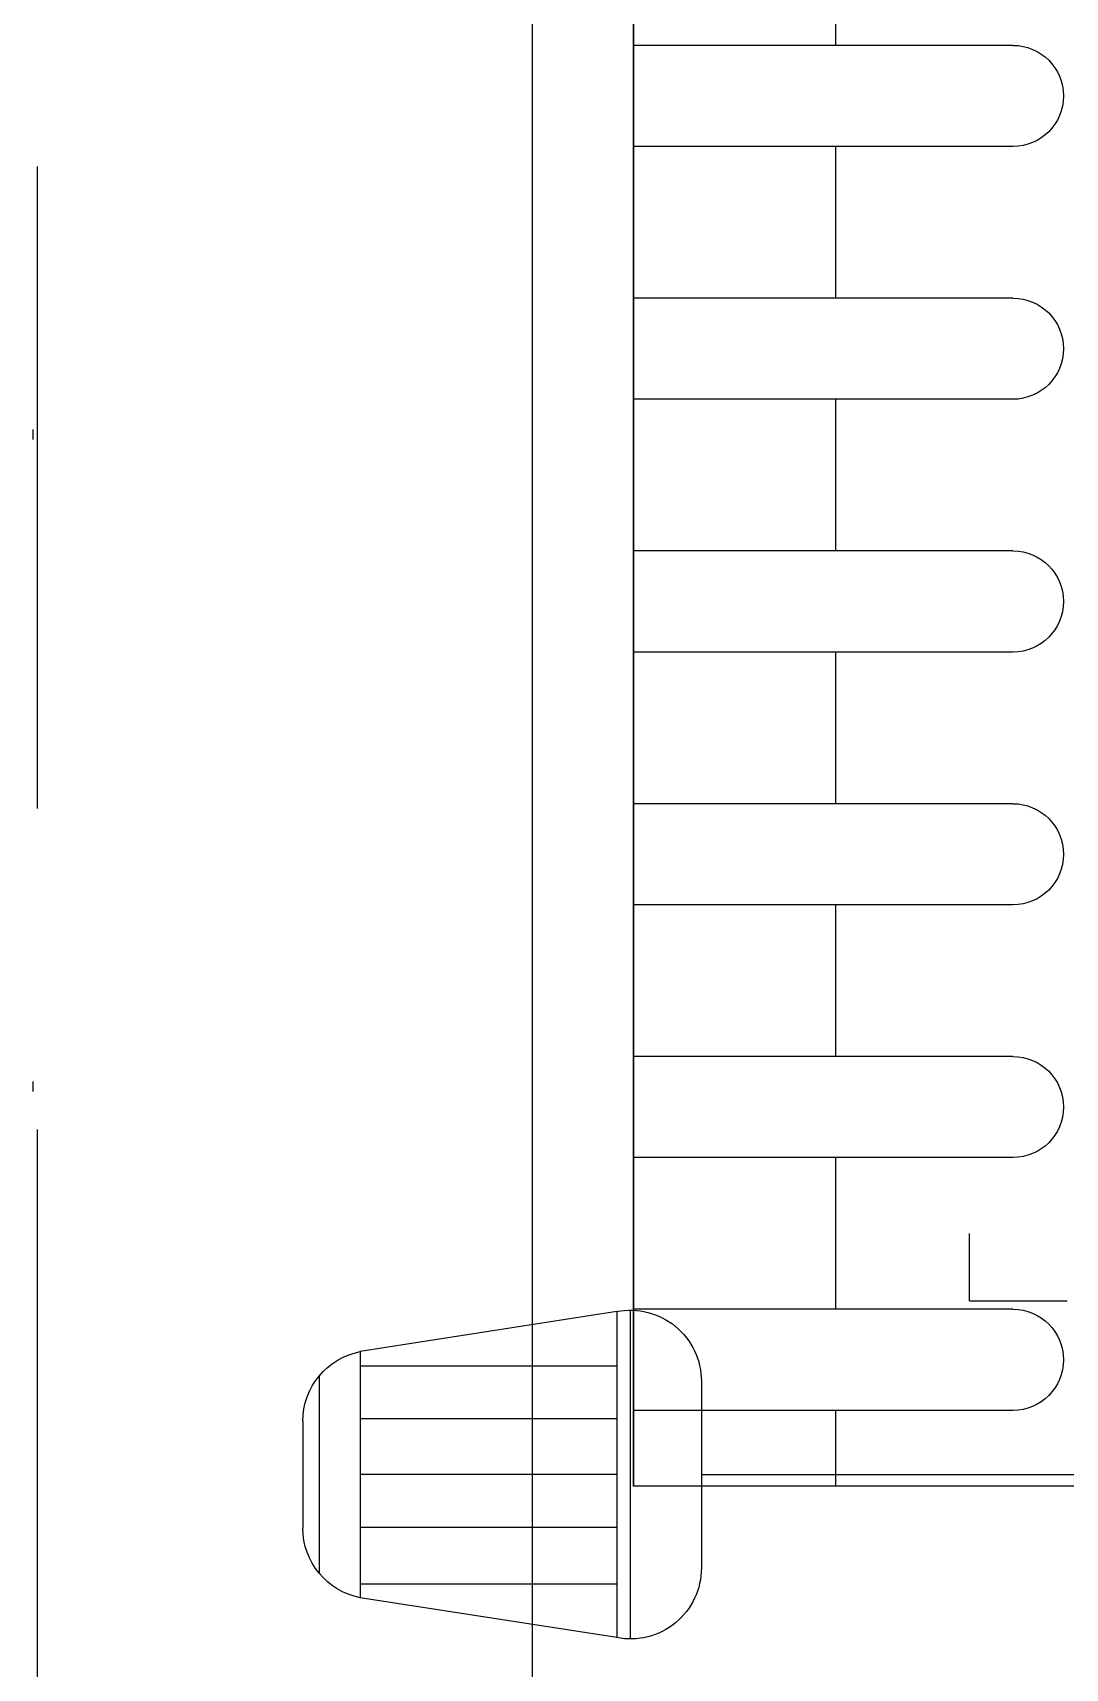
# Model space of a CAD drawing. Header units: inches. Extents: x 21 to 38546, y 13 to 15001.
# Drawn here: x 5341.71 to 5351.92, y 1732.93 to 1749.11 of the extents above; entities that cross this region are included whole.
import ezdxf

# ---------------------------------------------------------------- set-up
doc = ezdxf.new("R2010")
doc.units = ezdxf.units.IN
doc.header["$MEASUREMENT"] = 0
doc.linetypes.add('DOT', pattern=[6.35, 0, -6.35])
doc.linetypes.add('HIDDEN', pattern=[9.525, 6.35, -3.175])
doc.layers.add('RAST-IST-RADYATÖR-DİNAMİK BLOK', color=83, linetype='Continuous')
doc.layers.add('Z_MİM_-KM-BEAM-RAY', color=8, linetype='DOT', lineweight=25)
doc.layers.add('Z_MİM_-KM-WALL-RAY', color=8, linetype='HIDDEN', lineweight=25)

# ---------------------------------------------------------------- blocks, each defined once
blk = doc.blocks.new('-KM_Kiriş İzi_ZK')
at = {"layer": 'Z_MİM_-KM-BEAM-RAY'}
blk.add_line((2010, 905), (2010, 680), dxfattribs=at)
blk = doc.blocks.new('IS_RADYATOR-PLAN-40')
at = {"layer": 'RAST-IST-RADYATÖR-DİNAMİK BLOK', "color": 7}
for p, q in [((-2.385, 1.67), (-2.385, 11.439)), ((3.25, 4.75), (3.25, 1)), ((4.25, 4.75), (4.25, 1)), ((5.75, 4.75), (5.75, 1)), ((6.75, 4.75), (6.75, 1)), ((8.25, 4.75), (8.25, 1)), ((9.25, 4.75), (9.25, 1)), ((10.75, 4.75), (10.75, 1)), ((11.75, 4.75), (11.75, 1)), ((2.5, 3), (3.25, 3)), ((4.25, 3), (5, 3)), ((5, 3), (5.75, 3)), ((6.75, 3), (7.5, 3)), ((7.5, 3), (8.25, 3)), ((9.25, 3), (10, 3)), ((10, 3), (10.75, 3)), ((11.75, 3), (12.5, 3)), ((-1.462, 1.67), (-3.309, 1.67)), ((-4.011, 0.968), (-0.76, 0.968)), ((-0.773, 0.833), (-3.998, 0.833)), ((-3.998, 0.833), (-3.603, -1.704)), ((-3.467, -1.704), (-3.467, 0.833)), ((-2.906, -1.704), (-2.906, 0.833)), ((-2.381, -1.704), (-2.381, 0.833)), ((-1.832, -1.704), (-1.832, 0.833)), ((-1.308, -1.704), (-1.308, 0.833)), ((-0.773, 0.833), (-1.168, -1.704)), ((-1.168, -1.704), (-3.603, -1.704)), ((-1.411, -2.11), (-3.36, -2.11)), ((-1.857, -2.27), (-2.914, -2.27))]:
    blk.add_line(p, q, dxfattribs=at)
at = {"layer": 'RAST-IST-RADYATÖR-DİNAMİK BLOK'}
for q in [(-0.668, 5.286), (0, 4.322)]:
    blk.add_line((-0.668, 4.322), q, dxfattribs=at)
for points in [[(0, 0), (40, 0), (40, 12.5), (0, 12.5)], [(2.5, 11.5), (37.5, 11.5), (37.5, 1), (2.5, 1)]]:
    blk.add_lwpolyline(points, dxfattribs=at)
at = {"layer": 'RAST-IST-RADYATÖR-DİNAMİK BLOK', "color": 7}
for centre, radius, start, end in [((3.75, 4.75), 0.5, 0, 180), ((6.25, 4.75), 0.5, 0, 180), ((8.75, 4.75), 0.5, 0, 180), ((11.25, 4.75), 0.5, 0, 180), ((-3.309, 0.968), 0.702, 90, 191.1518), ((-1.462, 0.968), 0.702, 348.8482, 90), ((-2.914, -1.568), 0.702, 191.1518, 270), ((-1.857, -1.568), 0.702, 270, 348.8482)]:
    blk.add_arc(centre, radius, start, end, dxfattribs=at)
blk = doc.blocks.new('IS_RADYATOR-PLAN-50')
at = {"layer": 'RAST-IST-RADYATÖR-DİNAMİK BLOK', "color": 7}
for p, q in [((-2.385, 1.67), (-2.385, 11.439)), ((3.25, 4.75), (3.25, 1)), ((4.25, 4.75), (4.25, 1)), ((5.75, 4.75), (5.75, 1)), ((6.75, 4.75), (6.75, 1)), ((8.25, 4.75), (8.25, 1)), ((9.25, 4.75), (9.25, 1)), ((10.75, 4.75), (10.75, 1)), ((11.75, 4.75), (11.75, 1)), ((2.5, 3), (3.25, 3)), ((4.25, 3), (5, 3)), ((5, 3), (5.75, 3)), ((6.75, 3), (7.5, 3)), ((7.5, 3), (8.25, 3)), ((9.25, 3), (10, 3)), ((10, 3), (10.75, 3)), ((11.75, 3), (12.5, 3)), ((-1.462, 1.67), (-3.309, 1.67)), ((-4.011, 0.968), (-0.76, 0.968)), ((-0.773, 0.833), (-3.998, 0.833)), ((-3.998, 0.833), (-3.603, -1.704)), ((-3.467, -1.704), (-3.467, 0.833)), ((-2.906, -1.704), (-2.906, 0.833)), ((-2.381, -1.704), (-2.381, 0.833)), ((-1.832, -1.704), (-1.832, 0.833)), ((-1.308, -1.704), (-1.308, 0.833)), ((-0.773, 0.833), (-1.168, -1.704)), ((-1.168, -1.704), (-3.603, -1.704)), ((-1.411, -2.11), (-3.36, -2.11)), ((-1.857, -2.27), (-2.914, -2.27))]:
    blk.add_line(p, q, dxfattribs=at)
at = {"layer": 'RAST-IST-RADYATÖR-DİNAMİK BLOK'}
for q in [(-0.668, 5.286), (0, 4.322)]:
    blk.add_line((-0.668, 4.322), q, dxfattribs=at)
for points in [[(0, 0), (50, 0), (50, 12.5), (0, 12.5)], [(2.5, 11.5), (47.5, 11.5), (47.5, 1), (2.5, 1)]]:
    blk.add_lwpolyline(points, dxfattribs=at)
at = {"layer": 'RAST-IST-RADYATÖR-DİNAMİK BLOK', "color": 7}
for centre, radius, start, end in [((3.75, 4.75), 0.5, 0, 180), ((6.25, 4.75), 0.5, 0, 180), ((8.75, 4.75), 0.5, 0, 180), ((11.25, 4.75), 0.5, 0, 180), ((-3.309, 0.968), 0.702, 90, 191.1518), ((-1.462, 0.968), 0.702, 348.8482, 90), ((-2.914, -1.568), 0.702, 191.1518, 270), ((-1.857, -1.568), 0.702, 270, 348.8482)]:
    blk.add_arc(centre, radius, start, end, dxfattribs=at)
blk = doc.blocks.new('IS_RADYATOR-PLAN-60')
at = {"layer": 'RAST-IST-RADYATÖR-DİNAMİK BLOK', "color": 7}
for p, q in [((-2.385, 1.67), (-2.385, 11.439)), ((3.25, 4.75), (3.25, 1)), ((4.25, 4.75), (4.25, 1)), ((5.75, 4.75), (5.75, 1)), ((6.75, 4.75), (6.75, 1)), ((8.25, 4.75), (8.25, 1)), ((9.25, 4.75), (9.25, 1)), ((10.75, 4.75), (10.75, 1)), ((11.75, 4.75), (11.75, 1)), ((2.5, 3), (3.25, 3)), ((4.25, 3), (5, 3)), ((5, 3), (5.75, 3)), ((6.75, 3), (7.5, 3)), ((7.5, 3), (8.25, 3)), ((9.25, 3), (10, 3)), ((10, 3), (10.75, 3)), ((11.75, 3), (12.5, 3)), ((-1.462, 1.67), (-3.309, 1.67)), ((-4.011, 0.968), (-0.76, 0.968)), ((-0.773, 0.833), (-3.998, 0.833)), ((-3.998, 0.833), (-3.603, -1.704)), ((-3.467, -1.704), (-3.467, 0.833)), ((-2.906, -1.704), (-2.906, 0.833)), ((-2.381, -1.704), (-2.381, 0.833)), ((-1.832, -1.704), (-1.832, 0.833)), ((-1.308, -1.704), (-1.308, 0.833)), ((-0.773, 0.833), (-1.168, -1.704)), ((-1.168, -1.704), (-3.603, -1.704)), ((-1.411, -2.11), (-3.36, -2.11)), ((-1.857, -2.27), (-2.914, -2.27))]:
    blk.add_line(p, q, dxfattribs=at)
at = {"layer": 'RAST-IST-RADYATÖR-DİNAMİK BLOK'}
for q in [(-0.668, 5.286), (0, 4.322)]:
    blk.add_line((-0.668, 4.322), q, dxfattribs=at)
for points in [[(0, 0), (60, 0), (60, 12.5), (0, 12.5)], [(2.5, 11.5), (57.5, 11.5), (57.5, 1), (2.5, 1)]]:
    blk.add_lwpolyline(points, dxfattribs=at)
at = {"layer": 'RAST-IST-RADYATÖR-DİNAMİK BLOK', "color": 7}
for centre, radius, start, end in [((3.75, 4.75), 0.5, 0, 180), ((6.25, 4.75), 0.5, 0, 180), ((8.75, 4.75), 0.5, 0, 180), ((11.25, 4.75), 0.5, 0, 180), ((-3.309, 0.968), 0.702, 90, 191.1518), ((-1.462, 0.968), 0.702, 348.8482, 90), ((-2.914, -1.568), 0.702, 191.1518, 270), ((-1.857, -1.568), 0.702, 270, 348.8482)]:
    blk.add_arc(centre, radius, start, end, dxfattribs=at)
blk = doc.blocks.new('IS_RADYATOR-PLAN-70')
at = {"layer": 'RAST-IST-RADYATÖR-DİNAMİK BLOK', "color": 7}
for p, q in [((-2.385, 1.67), (-2.385, 11.439)), ((3.25, 4.75), (3.25, 1)), ((4.25, 4.75), (4.25, 1)), ((5.75, 4.75), (5.75, 1)), ((6.75, 4.75), (6.75, 1)), ((8.25, 4.75), (8.25, 1)), ((9.25, 4.75), (9.25, 1)), ((10.75, 4.75), (10.75, 1)), ((11.75, 4.75), (11.75, 1)), ((2.5, 3), (3.25, 3)), ((4.25, 3), (5, 3)), ((5, 3), (5.75, 3)), ((6.75, 3), (7.5, 3)), ((7.5, 3), (8.25, 3)), ((9.25, 3), (10, 3)), ((10, 3), (10.75, 3)), ((11.75, 3), (12.5, 3)), ((-1.462, 1.67), (-3.309, 1.67)), ((-4.011, 0.968), (-0.76, 0.968)), ((-0.773, 0.833), (-3.998, 0.833)), ((-3.998, 0.833), (-3.603, -1.704)), ((-3.467, -1.704), (-3.467, 0.833)), ((-2.906, -1.704), (-2.906, 0.833)), ((-2.381, -1.704), (-2.381, 0.833)), ((-1.832, -1.704), (-1.832, 0.833)), ((-1.308, -1.704), (-1.308, 0.833)), ((-0.773, 0.833), (-1.168, -1.704)), ((-1.168, -1.704), (-3.603, -1.704)), ((-1.411, -2.11), (-3.36, -2.11)), ((-1.857, -2.27), (-2.914, -2.27))]:
    blk.add_line(p, q, dxfattribs=at)
at = {"layer": 'RAST-IST-RADYATÖR-DİNAMİK BLOK'}
for q in [(-0.668, 5.286), (0, 4.322)]:
    blk.add_line((-0.668, 4.322), q, dxfattribs=at)
for points in [[(0, 0), (70, 0), (70, 12.5), (0, 12.5)], [(2.5, 11.5), (67.5, 11.5), (67.5, 1), (2.5, 1)]]:
    blk.add_lwpolyline(points, dxfattribs=at)
at = {"layer": 'RAST-IST-RADYATÖR-DİNAMİK BLOK', "color": 7}
for centre, radius, start, end in [((3.75, 4.75), 0.5, 0, 180), ((6.25, 4.75), 0.5, 0, 180), ((8.75, 4.75), 0.5, 0, 180), ((11.25, 4.75), 0.5, 0, 180), ((-3.309, 0.968), 0.702, 90, 191.1518), ((-1.462, 0.968), 0.702, 348.8482, 90), ((-2.914, -1.568), 0.702, 191.1518, 270), ((-1.857, -1.568), 0.702, 270, 348.8482)]:
    blk.add_arc(centre, radius, start, end, dxfattribs=at)
blk = doc.blocks.new('IS_RADYATOR-PLAN-80')
at = {"layer": 'RAST-IST-RADYATÖR-DİNAMİK BLOK', "color": 7}
for p, q in [((-2.385, 1.67), (-2.385, 11.439)), ((3.25, 4.75), (3.25, 1)), ((4.25, 4.75), (4.25, 1)), ((5.75, 4.75), (5.75, 1)), ((6.75, 4.75), (6.75, 1)), ((8.25, 4.75), (8.25, 1)), ((9.25, 4.75), (9.25, 1)), ((10.75, 4.75), (10.75, 1)), ((11.75, 4.75), (11.75, 1)), ((2.5, 3), (3.25, 3)), ((4.25, 3), (5, 3)), ((5, 3), (5.75, 3)), ((6.75, 3), (7.5, 3)), ((7.5, 3), (8.25, 3)), ((9.25, 3), (10, 3)), ((10, 3), (10.75, 3)), ((11.75, 3), (12.5, 3)), ((-1.462, 1.67), (-3.309, 1.67)), ((-4.011, 0.968), (-0.76, 0.968)), ((-0.773, 0.833), (-3.998, 0.833)), ((-3.998, 0.833), (-3.603, -1.704)), ((-3.467, -1.704), (-3.467, 0.833)), ((-2.906, -1.704), (-2.906, 0.833)), ((-2.381, -1.704), (-2.381, 0.833)), ((-1.832, -1.704), (-1.832, 0.833)), ((-1.308, -1.704), (-1.308, 0.833)), ((-0.773, 0.833), (-1.168, -1.704)), ((-1.168, -1.704), (-3.603, -1.704)), ((-1.411, -2.11), (-3.36, -2.11)), ((-1.857, -2.27), (-2.914, -2.27))]:
    blk.add_line(p, q, dxfattribs=at)
at = {"layer": 'RAST-IST-RADYATÖR-DİNAMİK BLOK'}
for q in [(-0.668, 5.286), (0, 4.322)]:
    blk.add_line((-0.668, 4.322), q, dxfattribs=at)
for points in [[(0, 0), (80, 0), (80, 12.5), (0, 12.5)], [(2.5, 11.5), (77.5, 11.5), (77.5, 1), (2.5, 1)]]:
    blk.add_lwpolyline(points, dxfattribs=at)
at = {"layer": 'RAST-IST-RADYATÖR-DİNAMİK BLOK', "color": 7}
for centre, radius, start, end in [((3.75, 4.75), 0.5, 0, 180), ((6.25, 4.75), 0.5, 0, 180), ((8.75, 4.75), 0.5, 0, 180), ((11.25, 4.75), 0.5, 0, 180), ((-3.309, 0.968), 0.702, 90, 191.1518), ((-1.462, 0.968), 0.702, 348.8482, 90), ((-2.914, -1.568), 0.702, 191.1518, 270), ((-1.857, -1.568), 0.702, 270, 348.8482)]:
    blk.add_arc(centre, radius, start, end, dxfattribs=at)
blk = doc.blocks.new('IS_RADYATOR-PLAN-90')
at = {"layer": 'RAST-IST-RADYATÖR-DİNAMİK BLOK', "color": 7}
for p, q in [((-2.385, 1.67), (-2.385, 11.439)), ((3.25, 4.75), (3.25, 1)), ((4.25, 4.75), (4.25, 1)), ((5.75, 4.75), (5.75, 1)), ((6.75, 4.75), (6.75, 1)), ((8.25, 4.75), (8.25, 1)), ((9.25, 4.75), (9.25, 1)), ((10.75, 4.75), (10.75, 1)), ((11.75, 4.75), (11.75, 1)), ((2.5, 3), (3.25, 3)), ((4.25, 3), (5, 3)), ((5, 3), (5.75, 3)), ((6.75, 3), (7.5, 3)), ((7.5, 3), (8.25, 3)), ((9.25, 3), (10, 3)), ((10, 3), (10.75, 3)), ((11.75, 3), (12.5, 3)), ((-1.462, 1.67), (-3.309, 1.67)), ((-4.011, 0.968), (-0.76, 0.968)), ((-0.773, 0.833), (-3.998, 0.833)), ((-3.998, 0.833), (-3.603, -1.704)), ((-3.467, -1.704), (-3.467, 0.833)), ((-2.906, -1.704), (-2.906, 0.833)), ((-2.381, -1.704), (-2.381, 0.833)), ((-1.832, -1.704), (-1.832, 0.833)), ((-1.308, -1.704), (-1.308, 0.833)), ((-0.773, 0.833), (-1.168, -1.704)), ((-1.168, -1.704), (-3.603, -1.704)), ((-1.411, -2.11), (-3.36, -2.11)), ((-1.857, -2.27), (-2.914, -2.27))]:
    blk.add_line(p, q, dxfattribs=at)
at = {"layer": 'RAST-IST-RADYATÖR-DİNAMİK BLOK'}
for q in [(-0.668, 5.286), (0, 4.322)]:
    blk.add_line((-0.668, 4.322), q, dxfattribs=at)
for points in [[(0, 0), (90, 0), (90, 12.5), (0, 12.5)], [(2.5, 11.5), (87.5, 11.5), (87.5, 1), (2.5, 1)]]:
    blk.add_lwpolyline(points, dxfattribs=at)
at = {"layer": 'RAST-IST-RADYATÖR-DİNAMİK BLOK', "color": 7}
for centre, radius, start, end in [((3.75, 4.75), 0.5, 0, 180), ((6.25, 4.75), 0.5, 0, 180), ((8.75, 4.75), 0.5, 0, 180), ((11.25, 4.75), 0.5, 0, 180), ((-3.309, 0.968), 0.702, 90, 191.1518), ((-1.462, 0.968), 0.702, 348.8482, 90), ((-2.914, -1.568), 0.702, 191.1518, 270), ((-1.857, -1.568), 0.702, 270, 348.8482)]:
    blk.add_arc(centre, radius, start, end, dxfattribs=at)
blk = doc.blocks.new('IS_RADYATOR-PLAN-100')
at = {"layer": 'RAST-IST-RADYATÖR-DİNAMİK BLOK', "color": 7}
for p, q in [((-2.385, 1.67), (-2.385, 11.439)), ((3.25, 4.75), (3.25, 1)), ((4.25, 4.75), (4.25, 1)), ((5.75, 4.75), (5.75, 1)), ((6.75, 4.75), (6.75, 1)), ((8.25, 4.75), (8.25, 1)), ((9.25, 4.75), (9.25, 1)), ((10.75, 4.75), (10.75, 1)), ((11.75, 4.75), (11.75, 1)), ((2.5, 3), (3.25, 3)), ((4.25, 3), (5, 3)), ((5, 3), (5.75, 3)), ((6.75, 3), (7.5, 3)), ((7.5, 3), (8.25, 3)), ((9.25, 3), (10, 3)), ((10, 3), (10.75, 3)), ((11.75, 3), (12.5, 3)), ((-1.462, 1.67), (-3.309, 1.67)), ((-4.011, 0.968), (-0.76, 0.968)), ((-0.773, 0.833), (-3.998, 0.833)), ((-3.998, 0.833), (-3.603, -1.704)), ((-3.467, -1.704), (-3.467, 0.833)), ((-2.906, -1.704), (-2.906, 0.833)), ((-2.381, -1.704), (-2.381, 0.833)), ((-1.832, -1.704), (-1.832, 0.833)), ((-1.308, -1.704), (-1.308, 0.833)), ((-0.773, 0.833), (-1.168, -1.704)), ((-1.168, -1.704), (-3.603, -1.704)), ((-1.411, -2.11), (-3.36, -2.11)), ((-1.857, -2.27), (-2.914, -2.27))]:
    blk.add_line(p, q, dxfattribs=at)
at = {"layer": 'RAST-IST-RADYATÖR-DİNAMİK BLOK'}
for q in [(-0.668, 5.286), (0, 4.322)]:
    blk.add_line((-0.668, 4.322), q, dxfattribs=at)
for points in [[(0, 0), (100, 0), (100, 12.5), (0, 12.5)], [(2.5, 11.5), (97.5, 11.5), (97.5, 1), (2.5, 1)]]:
    blk.add_lwpolyline(points, dxfattribs=at)
at = {"layer": 'RAST-IST-RADYATÖR-DİNAMİK BLOK', "color": 7}
for centre, radius, start, end in [((3.75, 4.75), 0.5, 0, 180), ((6.25, 4.75), 0.5, 0, 180), ((8.75, 4.75), 0.5, 0, 180), ((11.25, 4.75), 0.5, 0, 180), ((-3.309, 0.968), 0.702, 90, 191.1518), ((-1.462, 0.968), 0.702, 348.8482, 90), ((-2.914, -1.568), 0.702, 191.1518, 270), ((-1.857, -1.568), 0.702, 270, 348.8482)]:
    blk.add_arc(centre, radius, start, end, dxfattribs=at)
blk = doc.blocks.new('IS_RADYATOR-PLAN-110')
at = {"layer": 'RAST-IST-RADYATÖR-DİNAMİK BLOK', "color": 7}
for p, q in [((-2.385, 1.67), (-2.385, 11.439)), ((3.25, 4.75), (3.25, 1)), ((4.25, 4.75), (4.25, 1)), ((5.75, 4.75), (5.75, 1)), ((6.75, 4.75), (6.75, 1)), ((8.25, 4.75), (8.25, 1)), ((9.25, 4.75), (9.25, 1)), ((10.75, 4.75), (10.75, 1)), ((11.75, 4.75), (11.75, 1)), ((2.5, 3), (3.25, 3)), ((4.25, 3), (5, 3)), ((5, 3), (5.75, 3)), ((6.75, 3), (7.5, 3)), ((7.5, 3), (8.25, 3)), ((9.25, 3), (10, 3)), ((10, 3), (10.75, 3)), ((11.75, 3), (12.5, 3)), ((-1.462, 1.67), (-3.309, 1.67)), ((-4.011, 0.968), (-0.76, 0.968)), ((-0.773, 0.833), (-3.998, 0.833)), ((-3.998, 0.833), (-3.603, -1.704)), ((-3.467, -1.704), (-3.467, 0.833)), ((-2.906, -1.704), (-2.906, 0.833)), ((-2.381, -1.704), (-2.381, 0.833)), ((-1.832, -1.704), (-1.832, 0.833)), ((-1.308, -1.704), (-1.308, 0.833)), ((-0.773, 0.833), (-1.168, -1.704)), ((-1.168, -1.704), (-3.603, -1.704)), ((-1.411, -2.11), (-3.36, -2.11)), ((-1.857, -2.27), (-2.914, -2.27))]:
    blk.add_line(p, q, dxfattribs=at)
at = {"layer": 'RAST-IST-RADYATÖR-DİNAMİK BLOK'}
for q in [(-0.668, 5.286), (0, 4.322)]:
    blk.add_line((-0.668, 4.322), q, dxfattribs=at)
for points in [[(0, 0), (110, 0), (110, 12.5), (0, 12.5)], [(2.5, 11.5), (107.5, 11.5), (107.5, 1), (2.5, 1)]]:
    blk.add_lwpolyline(points, dxfattribs=at)
at = {"layer": 'RAST-IST-RADYATÖR-DİNAMİK BLOK', "color": 7}
for centre, radius, start, end in [((3.75, 4.75), 0.5, 0, 180), ((6.25, 4.75), 0.5, 0, 180), ((8.75, 4.75), 0.5, 0, 180), ((11.25, 4.75), 0.5, 0, 180), ((-3.309, 0.968), 0.702, 90, 191.1518), ((-1.462, 0.968), 0.702, 348.8482, 90), ((-2.914, -1.568), 0.702, 191.1518, 270), ((-1.857, -1.568), 0.702, 270, 348.8482)]:
    blk.add_arc(centre, radius, start, end, dxfattribs=at)
blk = doc.blocks.new('IS_RADYATOR-PLAN-120')
at = {"layer": 'RAST-IST-RADYATÖR-DİNAMİK BLOK', "color": 7}
for p, q in [((-2.385, 1.67), (-2.385, 11.439)), ((3.25, 4.75), (3.25, 1)), ((4.25, 4.75), (4.25, 1)), ((5.75, 4.75), (5.75, 1)), ((6.75, 4.75), (6.75, 1)), ((8.25, 4.75), (8.25, 1)), ((9.25, 4.75), (9.25, 1)), ((10.75, 4.75), (10.75, 1)), ((11.75, 4.75), (11.75, 1)), ((2.5, 3), (3.25, 3)), ((4.25, 3), (5, 3)), ((5, 3), (5.75, 3)), ((6.75, 3), (7.5, 3)), ((7.5, 3), (8.25, 3)), ((9.25, 3), (10, 3)), ((10, 3), (10.75, 3)), ((11.75, 3), (12.5, 3)), ((-1.462, 1.67), (-3.309, 1.67)), ((-4.011, 0.968), (-0.76, 0.968)), ((-0.773, 0.833), (-3.998, 0.833)), ((-3.998, 0.833), (-3.603, -1.704)), ((-3.467, -1.704), (-3.467, 0.833)), ((-2.906, -1.704), (-2.906, 0.833)), ((-2.381, -1.704), (-2.381, 0.833)), ((-1.832, -1.704), (-1.832, 0.833)), ((-1.308, -1.704), (-1.308, 0.833)), ((-0.773, 0.833), (-1.168, -1.704)), ((-1.168, -1.704), (-3.603, -1.704)), ((-1.411, -2.11), (-3.36, -2.11)), ((-1.857, -2.27), (-2.914, -2.27))]:
    blk.add_line(p, q, dxfattribs=at)
at = {"layer": 'RAST-IST-RADYATÖR-DİNAMİK BLOK'}
for q in [(-0.668, 5.286), (0, 4.322)]:
    blk.add_line((-0.668, 4.322), q, dxfattribs=at)
for points in [[(0, 0), (120, 0), (120, 12.5), (0, 12.5)], [(2.5, 11.5), (117.5, 11.5), (117.5, 1), (2.5, 1)]]:
    blk.add_lwpolyline(points, dxfattribs=at)
at = {"layer": 'RAST-IST-RADYATÖR-DİNAMİK BLOK', "color": 7}
for centre, radius, start, end in [((3.75, 4.75), 0.5, 0, 180), ((6.25, 4.75), 0.5, 0, 180), ((8.75, 4.75), 0.5, 0, 180), ((11.25, 4.75), 0.5, 0, 180), ((-3.309, 0.968), 0.702, 90, 191.1518), ((-1.462, 0.968), 0.702, 348.8482, 90), ((-2.914, -1.568), 0.702, 191.1518, 270), ((-1.857, -1.568), 0.702, 270, 348.8482)]:
    blk.add_arc(centre, radius, start, end, dxfattribs=at)
blk = doc.blocks.new('IS_RADYATOR-PLAN-130')
at = {"layer": 'RAST-IST-RADYATÖR-DİNAMİK BLOK', "color": 7}
for p, q in [((-2.385, 1.67), (-2.385, 11.439)), ((3.25, 4.75), (3.25, 1)), ((4.25, 4.75), (4.25, 1)), ((5.75, 4.75), (5.75, 1)), ((6.75, 4.75), (6.75, 1)), ((8.25, 4.75), (8.25, 1)), ((9.25, 4.75), (9.25, 1)), ((10.75, 4.75), (10.75, 1)), ((11.75, 4.75), (11.75, 1)), ((2.5, 3), (3.25, 3)), ((4.25, 3), (5, 3)), ((5, 3), (5.75, 3)), ((6.75, 3), (7.5, 3)), ((7.5, 3), (8.25, 3)), ((9.25, 3), (10, 3)), ((10, 3), (10.75, 3)), ((11.75, 3), (12.5, 3)), ((-1.462, 1.67), (-3.309, 1.67)), ((-4.011, 0.968), (-0.76, 0.968)), ((-0.773, 0.833), (-3.998, 0.833)), ((-3.998, 0.833), (-3.603, -1.704)), ((-3.467, -1.704), (-3.467, 0.833)), ((-2.906, -1.704), (-2.906, 0.833)), ((-2.381, -1.704), (-2.381, 0.833)), ((-1.832, -1.704), (-1.832, 0.833)), ((-1.308, -1.704), (-1.308, 0.833)), ((-0.773, 0.833), (-1.168, -1.704)), ((-1.168, -1.704), (-3.603, -1.704)), ((-1.411, -2.11), (-3.36, -2.11)), ((-1.857, -2.27), (-2.914, -2.27))]:
    blk.add_line(p, q, dxfattribs=at)
at = {"layer": 'RAST-IST-RADYATÖR-DİNAMİK BLOK'}
for q in [(-0.668, 5.286), (0, 4.322)]:
    blk.add_line((-0.668, 4.322), q, dxfattribs=at)
for points in [[(0, 0), (130, 0), (130, 12.5), (0, 12.5)], [(2.5, 11.5), (127.5, 11.5), (127.5, 1), (2.5, 1)]]:
    blk.add_lwpolyline(points, dxfattribs=at)
at = {"layer": 'RAST-IST-RADYATÖR-DİNAMİK BLOK', "color": 7}
for centre, radius, start, end in [((3.75, 4.75), 0.5, 0, 180), ((6.25, 4.75), 0.5, 0, 180), ((8.75, 4.75), 0.5, 0, 180), ((11.25, 4.75), 0.5, 0, 180), ((-3.309, 0.968), 0.702, 90, 191.1518), ((-1.462, 0.968), 0.702, 348.8482, 90), ((-2.914, -1.568), 0.702, 191.1518, 270), ((-1.857, -1.568), 0.702, 270, 348.8482)]:
    blk.add_arc(centre, radius, start, end, dxfattribs=at)
blk = doc.blocks.new('IS_RADYATOR-PLAN-140')
at = {"layer": 'RAST-IST-RADYATÖR-DİNAMİK BLOK', "color": 7}
for p, q in [((-2.385, 1.67), (-2.385, 11.439)), ((3.25, 4.75), (3.25, 1)), ((4.25, 4.75), (4.25, 1)), ((5.75, 4.75), (5.75, 1)), ((6.75, 4.75), (6.75, 1)), ((8.25, 4.75), (8.25, 1)), ((9.25, 4.75), (9.25, 1)), ((10.75, 4.75), (10.75, 1)), ((11.75, 4.75), (11.75, 1)), ((2.5, 3), (3.25, 3)), ((4.25, 3), (5, 3)), ((5, 3), (5.75, 3)), ((6.75, 3), (7.5, 3)), ((7.5, 3), (8.25, 3)), ((9.25, 3), (10, 3)), ((10, 3), (10.75, 3)), ((11.75, 3), (12.5, 3)), ((-1.462, 1.67), (-3.309, 1.67)), ((-4.011, 0.968), (-0.76, 0.968)), ((-0.773, 0.833), (-3.998, 0.833)), ((-3.998, 0.833), (-3.603, -1.704)), ((-3.467, -1.704), (-3.467, 0.833)), ((-2.906, -1.704), (-2.906, 0.833)), ((-2.381, -1.704), (-2.381, 0.833)), ((-1.832, -1.704), (-1.832, 0.833)), ((-1.308, -1.704), (-1.308, 0.833)), ((-0.773, 0.833), (-1.168, -1.704)), ((-1.168, -1.704), (-3.603, -1.704)), ((-1.411, -2.11), (-3.36, -2.11)), ((-1.857, -2.27), (-2.914, -2.27))]:
    blk.add_line(p, q, dxfattribs=at)
at = {"layer": 'RAST-IST-RADYATÖR-DİNAMİK BLOK'}
for q in [(-0.668, 5.286), (0, 4.322)]:
    blk.add_line((-0.668, 4.322), q, dxfattribs=at)
for points in [[(0, 0), (140, 0), (140, 12.5), (0, 12.5)], [(2.5, 11.5), (137.5, 11.5), (137.5, 1), (2.5, 1)]]:
    blk.add_lwpolyline(points, dxfattribs=at)
at = {"layer": 'RAST-IST-RADYATÖR-DİNAMİK BLOK', "color": 7}
for centre, radius, start, end in [((3.75, 4.75), 0.5, 0, 180), ((6.25, 4.75), 0.5, 0, 180), ((8.75, 4.75), 0.5, 0, 180), ((11.25, 4.75), 0.5, 0, 180), ((-3.309, 0.968), 0.702, 90, 191.1518), ((-1.462, 0.968), 0.702, 348.8482, 90), ((-2.914, -1.568), 0.702, 191.1518, 270), ((-1.857, -1.568), 0.702, 270, 348.8482)]:
    blk.add_arc(centre, radius, start, end, dxfattribs=at)
blk = doc.blocks.new('IS_RADYATOR-PLAN-150')
at = {"layer": 'RAST-IST-RADYATÖR-DİNAMİK BLOK', "color": 7}
for p, q in [((-1.75, 4.75), (-1.75, 1)), ((-0.75, 4.75), (-0.75, 1)), ((0.75, 4.75), (0.75, 1)), ((1.75, 4.75), (1.75, 1)), ((3.25, 4.75), (3.25, 1)), ((4.25, 4.75), (4.25, 1)), ((5.75, 4.75), (5.75, 1)), ((6.75, 4.75), (6.75, 1)), ((8.25, 4.75), (8.25, 1)), ((9.25, 4.75), (9.25, 1)), ((10.75, 4.75), (10.75, 1)), ((11.75, 4.75), (11.75, 1)), ((-2.5, 3), (-1.75, 3)), ((-0.75, 3), (0, 3)), ((0, 3), (0.75, 3)), ((1.75, 3), (2.5, 3)), ((2.5, 3), (3.25, 3)), ((4.25, 3), (5, 3)), ((5, 3), (5.75, 3)), ((6.75, 3), (7.5, 3)), ((7.5, 3), (8.25, 3)), ((9.25, 3), (10, 3)), ((10, 3), (10.75, 3)), ((11.75, 3), (12.5, 3))]:
    blk.add_line(p, q, dxfattribs=at)
at = {"layer": 'RAST-IST-RADYATÖR-DİNAMİK BLOK'}
for points in [[(-5, 0), (145, 0), (145, 12.5), (-5, 12.5)], [(-2.5, 11.5), (142.5, 11.5), (142.5, 1), (-2.5, 1)]]:
    blk.add_lwpolyline(points, dxfattribs=at)
at = {"layer": 'RAST-IST-RADYATÖR-DİNAMİK BLOK', "color": 7}
for centre in [(-1.25, 4.75), (1.25, 4.75), (3.75, 4.75), (6.25, 4.75), (8.75, 4.75), (11.25, 4.75)]:
    blk.add_arc(centre, 0.5, 0, 180, dxfattribs=at)
blk = doc.blocks.new('IS_RADYATOR-PLAN-160')
at = {"layer": 'RAST-IST-RADYATÖR-DİNAMİK BLOK', "color": 7}
for p, q in [((-1.75, 4.75), (-1.75, 1)), ((-0.75, 4.75), (-0.75, 1)), ((0.75, 4.75), (0.75, 1)), ((1.75, 4.75), (1.75, 1)), ((3.25, 4.75), (3.25, 1)), ((4.25, 4.75), (4.25, 1)), ((5.75, 4.75), (5.75, 1)), ((6.75, 4.75), (6.75, 1)), ((8.25, 4.75), (8.25, 1)), ((9.25, 4.75), (9.25, 1)), ((10.75, 4.75), (10.75, 1)), ((11.75, 4.75), (11.75, 1)), ((-2.5, 3), (-1.75, 3)), ((-0.75, 3), (0, 3)), ((0, 3), (0.75, 3)), ((1.75, 3), (2.5, 3)), ((2.5, 3), (3.25, 3)), ((4.25, 3), (5, 3)), ((5, 3), (5.75, 3)), ((6.75, 3), (7.5, 3)), ((7.5, 3), (8.25, 3)), ((9.25, 3), (10, 3)), ((10, 3), (10.75, 3)), ((11.75, 3), (12.5, 3))]:
    blk.add_line(p, q, dxfattribs=at)
at = {"layer": 'RAST-IST-RADYATÖR-DİNAMİK BLOK'}
for points in [[(-5, 0), (155, 0), (155, 12.5), (-5, 12.5)], [(-2.5, 11.5), (152.5, 11.5), (152.5, 1), (-2.5, 1)]]:
    blk.add_lwpolyline(points, dxfattribs=at)
at = {"layer": 'RAST-IST-RADYATÖR-DİNAMİK BLOK', "color": 7}
for centre in [(-1.25, 4.75), (1.25, 4.75), (3.75, 4.75), (6.25, 4.75), (8.75, 4.75), (11.25, 4.75)]:
    blk.add_arc(centre, 0.5, 0, 180, dxfattribs=at)
blk = doc.blocks.new('IS_RADYATOR-PLAN-170')
at = {"layer": 'RAST-IST-RADYATÖR-DİNAMİK BLOK', "color": 7}
for p, q in [((-1.75, 4.75), (-1.75, 1)), ((-0.75, 4.75), (-0.75, 1)), ((0.75, 4.75), (0.75, 1)), ((1.75, 4.75), (1.75, 1)), ((3.25, 4.75), (3.25, 1)), ((4.25, 4.75), (4.25, 1)), ((5.75, 4.75), (5.75, 1)), ((6.75, 4.75), (6.75, 1)), ((8.25, 4.75), (8.25, 1)), ((9.25, 4.75), (9.25, 1)), ((10.75, 4.75), (10.75, 1)), ((11.75, 4.75), (11.75, 1)), ((-2.5, 3), (-1.75, 3)), ((-0.75, 3), (0, 3)), ((0, 3), (0.75, 3)), ((1.75, 3), (2.5, 3)), ((2.5, 3), (3.25, 3)), ((4.25, 3), (5, 3)), ((5, 3), (5.75, 3)), ((6.75, 3), (7.5, 3)), ((7.5, 3), (8.25, 3)), ((9.25, 3), (10, 3)), ((10, 3), (10.75, 3)), ((11.75, 3), (12.5, 3))]:
    blk.add_line(p, q, dxfattribs=at)
at = {"layer": 'RAST-IST-RADYATÖR-DİNAMİK BLOK'}
for points in [[(-5, 0), (165, 0), (165, 12.5), (-5, 12.5)], [(-2.5, 11.5), (162.5, 11.5), (162.5, 1), (-2.5, 1)]]:
    blk.add_lwpolyline(points, dxfattribs=at)
at = {"layer": 'RAST-IST-RADYATÖR-DİNAMİK BLOK', "color": 7}
for centre in [(-1.25, 4.75), (1.25, 4.75), (3.75, 4.75), (6.25, 4.75), (8.75, 4.75), (11.25, 4.75)]:
    blk.add_arc(centre, 0.5, 0, 180, dxfattribs=at)
blk = doc.blocks.new('IS_RADYATOR-PLAN-180')
at = {"layer": 'RAST-IST-RADYATÖR-DİNAMİK BLOK', "color": 7}
for p, q in [((-1.75, 4.75), (-1.75, 1)), ((-0.75, 4.75), (-0.75, 1)), ((0.75, 4.75), (0.75, 1)), ((1.75, 4.75), (1.75, 1)), ((3.25, 4.75), (3.25, 1)), ((4.25, 4.75), (4.25, 1)), ((5.75, 4.75), (5.75, 1)), ((6.75, 4.75), (6.75, 1)), ((8.25, 4.75), (8.25, 1)), ((9.25, 4.75), (9.25, 1)), ((10.75, 4.75), (10.75, 1)), ((11.75, 4.75), (11.75, 1)), ((-2.5, 3), (-1.75, 3)), ((-0.75, 3), (0, 3)), ((0, 3), (0.75, 3)), ((1.75, 3), (2.5, 3)), ((2.5, 3), (3.25, 3)), ((4.25, 3), (5, 3)), ((5, 3), (5.75, 3)), ((6.75, 3), (7.5, 3)), ((7.5, 3), (8.25, 3)), ((9.25, 3), (10, 3)), ((10, 3), (10.75, 3)), ((11.75, 3), (12.5, 3))]:
    blk.add_line(p, q, dxfattribs=at)
at = {"layer": 'RAST-IST-RADYATÖR-DİNAMİK BLOK'}
for points in [[(-5, 0), (175, 0), (175, 12.5), (-5, 12.5)], [(-2.5, 11.5), (172.5, 11.5), (172.5, 1), (-2.5, 1)]]:
    blk.add_lwpolyline(points, dxfattribs=at)
at = {"layer": 'RAST-IST-RADYATÖR-DİNAMİK BLOK', "color": 7}
for centre in [(-1.25, 4.75), (1.25, 4.75), (3.75, 4.75), (6.25, 4.75), (8.75, 4.75), (11.25, 4.75)]:
    blk.add_arc(centre, 0.5, 0, 180, dxfattribs=at)
blk = doc.blocks.new('IS_RADYATOR-PLAN-190')
at = {"layer": 'RAST-IST-RADYATÖR-DİNAMİK BLOK', "color": 7}
for p, q in [((-1.75, 4.75), (-1.75, 1)), ((-0.75, 4.75), (-0.75, 1)), ((0.75, 4.75), (0.75, 1)), ((1.75, 4.75), (1.75, 1)), ((3.25, 4.75), (3.25, 1)), ((4.25, 4.75), (4.25, 1)), ((5.75, 4.75), (5.75, 1)), ((6.75, 4.75), (6.75, 1)), ((8.25, 4.75), (8.25, 1)), ((9.25, 4.75), (9.25, 1)), ((10.75, 4.75), (10.75, 1)), ((11.75, 4.75), (11.75, 1)), ((-2.5, 3), (-1.75, 3)), ((-0.75, 3), (0, 3)), ((0, 3), (0.75, 3)), ((1.75, 3), (2.5, 3)), ((2.5, 3), (3.25, 3)), ((4.25, 3), (5, 3)), ((5, 3), (5.75, 3)), ((6.75, 3), (7.5, 3)), ((7.5, 3), (8.25, 3)), ((9.25, 3), (10, 3)), ((10, 3), (10.75, 3)), ((11.75, 3), (12.5, 3))]:
    blk.add_line(p, q, dxfattribs=at)
at = {"layer": 'RAST-IST-RADYATÖR-DİNAMİK BLOK'}
for points in [[(-5, 0), (185, 0), (185, 12.5), (-5, 12.5)], [(182.5, 11.5), (-2.5, 11.5), (-2.5, 1), (182.5, 1)]]:
    blk.add_lwpolyline(points, dxfattribs=at)
at = {"layer": 'RAST-IST-RADYATÖR-DİNAMİK BLOK', "color": 7}
for centre in [(-1.25, 4.75), (1.25, 4.75), (3.75, 4.75), (6.25, 4.75), (8.75, 4.75), (11.25, 4.75)]:
    blk.add_arc(centre, 0.5, 0, 180, dxfattribs=at)
blk = doc.blocks.new('IS_RADYATOR-PLAN-200')
at = {"layer": 'RAST-IST-RADYATÖR-DİNAMİK BLOK', "color": 7}
for p, q in [((3.25, 4.75), (3.25, 1)), ((4.25, 4.75), (4.25, 1)), ((5.75, 4.75), (5.75, 1)), ((6.75, 4.75), (6.75, 1)), ((8.25, 4.75), (8.25, 1)), ((9.25, 4.75), (9.25, 1)), ((10.75, 4.75), (10.75, 1)), ((11.75, 4.75), (11.75, 1)), ((13.25, 4.75), (13.25, 1)), ((14.25, 4.75), (14.25, 1)), ((15.75, 4.75), (15.75, 1)), ((16.75, 4.75), (16.75, 1)), ((2.5, 3), (3.25, 3)), ((4.25, 3), (5, 3)), ((5, 3), (5.75, 3)), ((6.75, 3), (7.5, 3)), ((7.5, 3), (8.25, 3)), ((9.25, 3), (10, 3)), ((10, 3), (10.75, 3)), ((11.75, 3), (12.5, 3)), ((12.5, 3), (13.25, 3)), ((14.25, 3), (15, 3)), ((15, 3), (15.75, 3)), ((16.75, 3), (17.5, 3))]:
    blk.add_line(p, q, dxfattribs=at)
at = {"layer": 'RAST-IST-RADYATÖR-DİNAMİK BLOK'}
for points in [[(0, 0), (200, 0), (200, 12.5), (0, 12.5)], [(2.5, 11.5), (197.5, 11.5), (197.5, 1), (2.5, 1)]]:
    blk.add_lwpolyline(points, dxfattribs=at)
at = {"layer": 'RAST-IST-RADYATÖR-DİNAMİK BLOK', "color": 7}
for centre in [(3.75, 4.75), (6.25, 4.75), (8.75, 4.75), (11.25, 4.75), (13.75, 4.75), (16.25, 4.75)]:
    blk.add_arc(centre, 0.5, 0, 180, dxfattribs=at)
blk = doc.blocks.new('IS_U4738')
for name, p in [('IS_RADYATOR-PLAN-40', (0, 0)), ('IS_RADYATOR-PLAN-50', (0, 0)), ('IS_RADYATOR-PLAN-60', (0, 0)), ('IS_RADYATOR-PLAN-70', (0, 0)), ('IS_RADYATOR-PLAN-80', (0, 0)), ('IS_RADYATOR-PLAN-90', (0, 0)), ('IS_RADYATOR-PLAN-100', (0, 0)), ('IS_RADYATOR-PLAN-110', (0, 0)), ('IS_RADYATOR-PLAN-120', (0, 0)), ('IS_RADYATOR-PLAN-130', (0, 0)), ('IS_RADYATOR-PLAN-140', (0, 0)), ('IS_RADYATOR-PLAN-150', (0, 0)), ('IS_RADYATOR-PLAN-160', (0, 0)), ('IS_RADYATOR-PLAN-170', (0, 0)), ('IS_RADYATOR-PLAN-180', (0, 0)), ('IS_RADYATOR-PLAN-190', (0, 0)), ('IS_RADYATOR-PLAN-200', (-5, 0))]:
    blk.add_blockref(name, p)

msp = doc.modelspace()

# ---------------------------------------------------------------- linework, layer by layer
at = {"layer": 'Z_MİM_-KM-WALL-RAY'}
msp.add_line((5341.758, 1862.083), (5341.758, 1662.084), dxfattribs=at)

# ---------------------------------------------------------------- block references
at = {"layer": 'RAST-IST-RADYATÖR-DİNAMİK BLOK', "xscale": -1, "rotation": 270}
msp.add_blockref('IS_U4738', (5346.655, 1737.231), dxfattribs=at)
at = {"layer": 'Z_MİM_-KM-BEAM-RAY'}
msp.add_blockref('-KM_Kiriş İzi_ZK', (3331.714, 982.083), dxfattribs=at)

doc.saveas('drawing.dxf')
